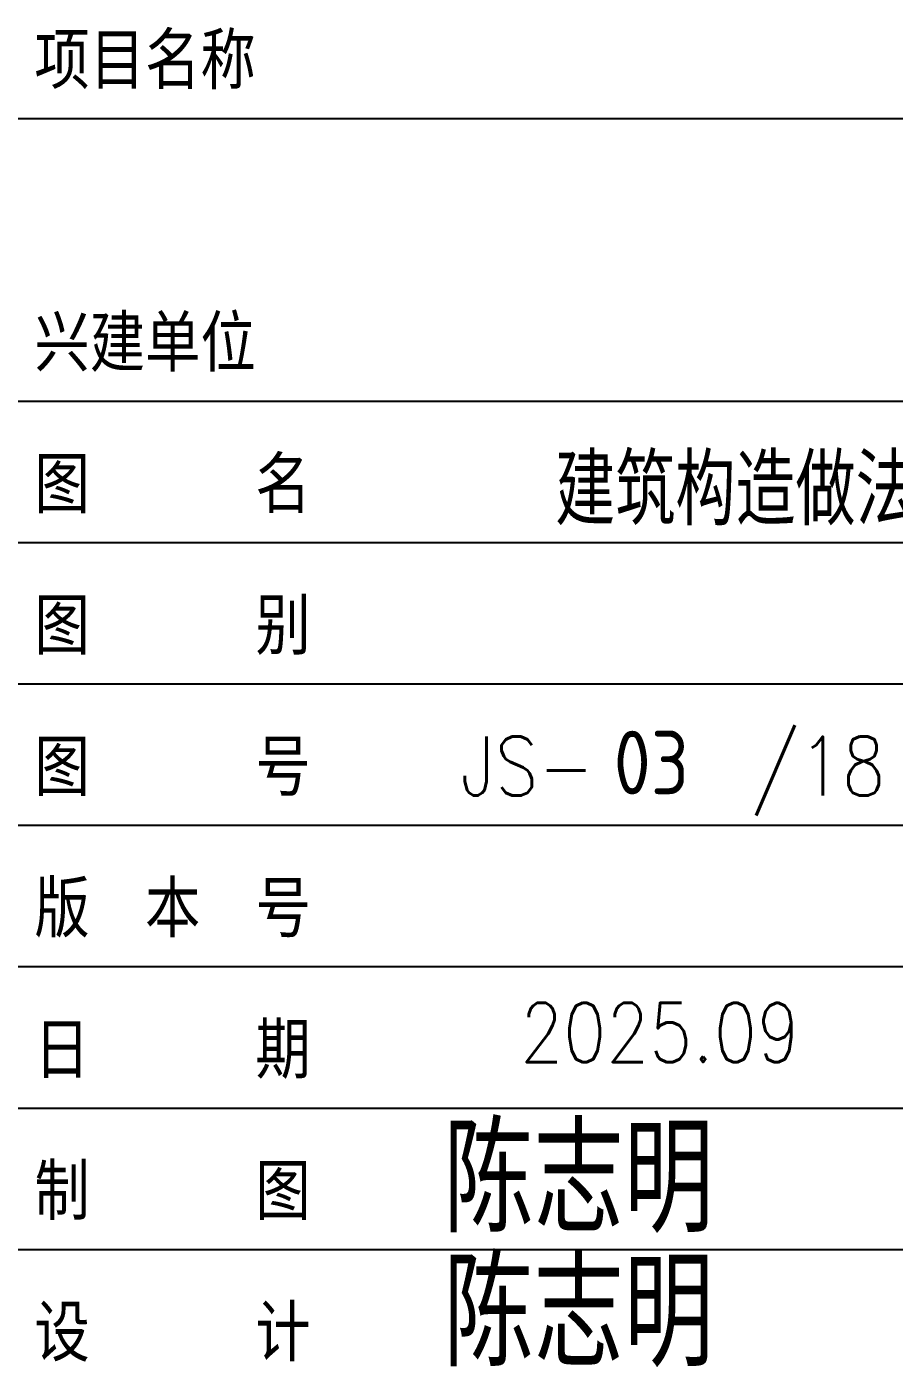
# Model space of a CAD drawing. Extents: x -446699 to 757189, y -606167 to -103070.
# Drawn here: x -306050 to -299915, y -428693 to -419211 of the extents above; entities that cross this region are included whole.
import ezdxf

# ---------------------------------------------------------------- set-up
doc = ezdxf.new("R2010")
doc.units = 0
doc.header["$LTSCALE"] = 1000
doc.header["$MEASUREMENT"] = 0
for name, color, linetype in [('13', 7, 'Continuous'), ('14', 14, 'Continuous'), ('填写内容', 7, 'Continuous')]:
    doc.layers.add(name, color=color, linetype=linetype)
doc.styles.add('_HZTXT', font='txt.shx', dxfattribs={"width": 0.8, "bigfont": 'HZTXT.shx'})
doc.styles.get("Standard").update_dxf_attribs({"font": 'gbenor.shx', "bigfont": 'gbcbig.shx'})
doc.styles.add('宋体', font='')
doc.styles.get('宋体').set_extended_font_data('宋体')

# ---------------------------------------------------------------- blocks, each defined once
blk = doc.blocks.new('YHYHHRR')
at = {"layer": '14', "color": 14}
for p, q in [((256880.6, 479249.5), (266880.6, 479249.5)), ((256880.6, 477249.5), (266880.6, 477249.5)), ((256880.6, 476249.5), (266880.6, 476249.5)), ((256880.6, 475249.5), (266880.6, 475249.5)), ((256880.6, 474249.5), (266880.6, 474249.5)), ((256880.6, 473249.5), (266880.6, 473249.5)), ((256880.6, 472249.5), (266880.6, 472249.5)), ((256880.6, 471249.5), (266880.6, 471249.5))]:
    blk.add_line(p, q, dxfattribs=at)
at = {"layer": '13', "color": 7, "style": '_HZTXT', "width": 0.85}
for s, height, p in [('JS-   /18', 417.91, (260019.3, 474459.1)), ('2025.09', 417.91, (260439.7, 472574.9)), ('陈志明', 750, (259897.6, 471371)), ('陈志明', 750, (259897.6, 470422.5))]:
    blk.add_text(s, height=height, dxfattribs=at).set_placement(p)
at = {"layer": '14', "color": 14, "style": '宋体', "width": 0.82}
for s, p in [('项目名称', (257004.5, 479495.2)), ('兴建单位', (257004.5, 477495.2)), ('图      名', (257004.5, 476495.2)), ('图      别', (257004.5, 475495.2)), ('图      号', (257004.5, 474495.2)), ('版  本  号', (257004.5, 473495.2)), ('日      期', (257004.5, 472495.2)), ('制      图', (257004.5, 471495.2)), ('设      计', (257004.5, 470495.2))]:
    blk.add_text(s, height=350, dxfattribs=at).set_placement(p)

msp = doc.modelspace()

# ---------------------------------------------------------------- block references
msp.add_blockref('YHYHHRR', (-563000.3, -899109.1))

# ---------------------------------------------------------------- texts
at = {"layer": '13', "color": 7, "style": '_HZTXT', "width": 0.85}
msp.add_text('建筑构造做法表一', height=500, dxfattribs=at).set_placement((-302312.8, -422737.6))
at = {"layer": '填写内容'}
msp.add_text('03', height=450, dxfattribs=at).set_placement((-301898.7, -424641, -3552))

doc.saveas('drawing.dxf')
